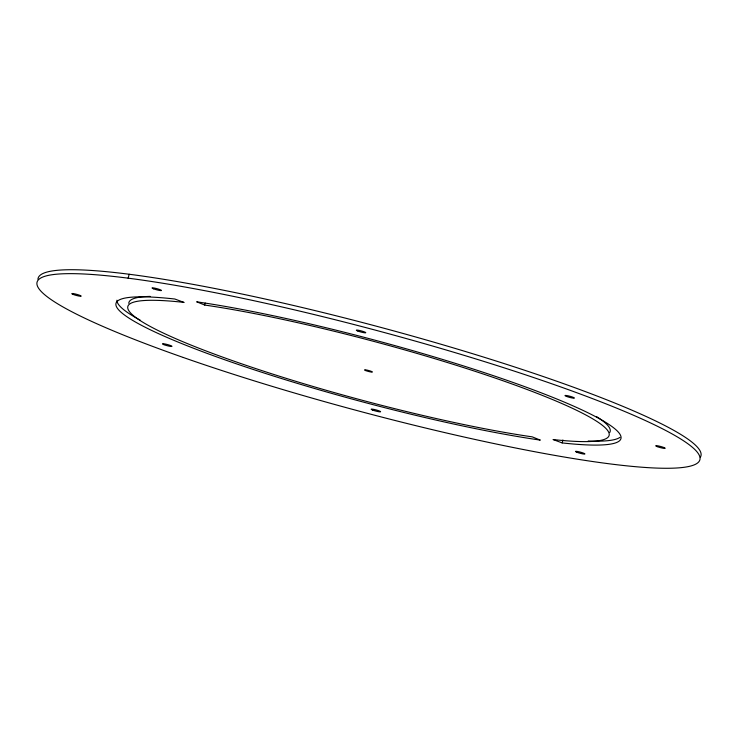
<?xml version="1.0" encoding="UTF-8"?>
<svg xmlns="http://www.w3.org/2000/svg" width="738" height="738" viewBox="0 0 738 738"><rect width="100%" height="100%" fill="white"/><g stroke="black" fill="none" stroke-linecap="round" stroke-linejoin="round"><path stroke-width="1.11" d="M128.126 278.171L129.178 274.25M562.928 439.968L562.144 442.911L553.057 439.534A249.121 29.926 15 0 0 534.33 392.265A249.121 29.926 15 0 0 204.721 305.052L205.247 303.097M204.721 305.052L196.668 301.814A261.381 31.402 15 0 1 542.495 393.317A261.381 31.402 15 0 1 562.144 442.911M37.952 279.315A343.096 41.217 15 0 1 381.924 327.69A343.096 41.217 15 0 1 700.325 457.246M128.772 303.346A249.121 29.926 15 0 1 150.174 296.408M596.535 416.61A249.121 29.926 15 0 1 609.708 432.533M619.938 437.366A261.381 31.402 15 0 1 588.186 440.992M140.321 320.237A261.381 31.402 15 0 1 116.927 300.209M183.891 302.377L174.814 299.01A261.381 31.402 15 0 0 194.454 348.604A261.381 31.402 15 0 0 540.29 440.106L532.227 436.859A249.121 29.926 15 0 1 202.618 349.646A249.121 29.926 15 0 1 183.891 302.377M576.931 452.274A4.898 0.59 15 0 0 584.8 454.054A4.898 0.59 15 0 0 578.86 451.757A4.898 0.59 15 0 0 576.931 452.274M657.207 446.619A4.898 0.59 15 0 0 665.076 448.39A4.898 0.59 15 0 0 659.135 446.093A4.898 0.59 15 0 0 657.207 446.619M566.433 396.389A4.898 0.59 15 0 0 574.302 398.169A4.898 0.59 15 0 0 568.361 395.872A4.898 0.59 15 0 0 566.433 396.389M372.635 410.06A4.898 0.59 15 0 0 380.504 411.832A4.898 0.59 15 0 0 374.553 409.535A4.898 0.59 15 0 0 372.635 410.06M357.792 331.021A4.898 0.59 15 0 0 365.661 332.801A4.898 0.59 15 0 0 359.71 330.504A4.898 0.59 15 0 0 357.792 331.021M183.328 357.496A343.096 41.217 15 0 0 699.273 461.158A343.096 41.217 15 0 0 222.83 294.222A343.096 41.217 15 0 0 183.328 357.496M153.486 288.798A4.898 0.59 15 0 0 161.354 290.578A4.898 0.59 15 0 0 155.414 288.281A4.898 0.59 15 0 0 153.486 288.798M73.219 294.462A4.898 0.59 15 0 0 81.079 296.242A4.898 0.59 15 0 0 75.138 293.945A4.898 0.59 15 0 0 73.219 294.462M163.984 344.692A4.898 0.59 15 0 0 171.853 346.463A4.898 0.59 15 0 0 165.912 344.166A4.898 0.59 15 0 0 163.984 344.692M365.753 370.605A4.087 0.489 15 0 0 372.312 372.09A4.087 0.489 15 0 0 367.358 370.181A4.087 0.489 15 0 0 365.753 370.605"/></g></svg>
